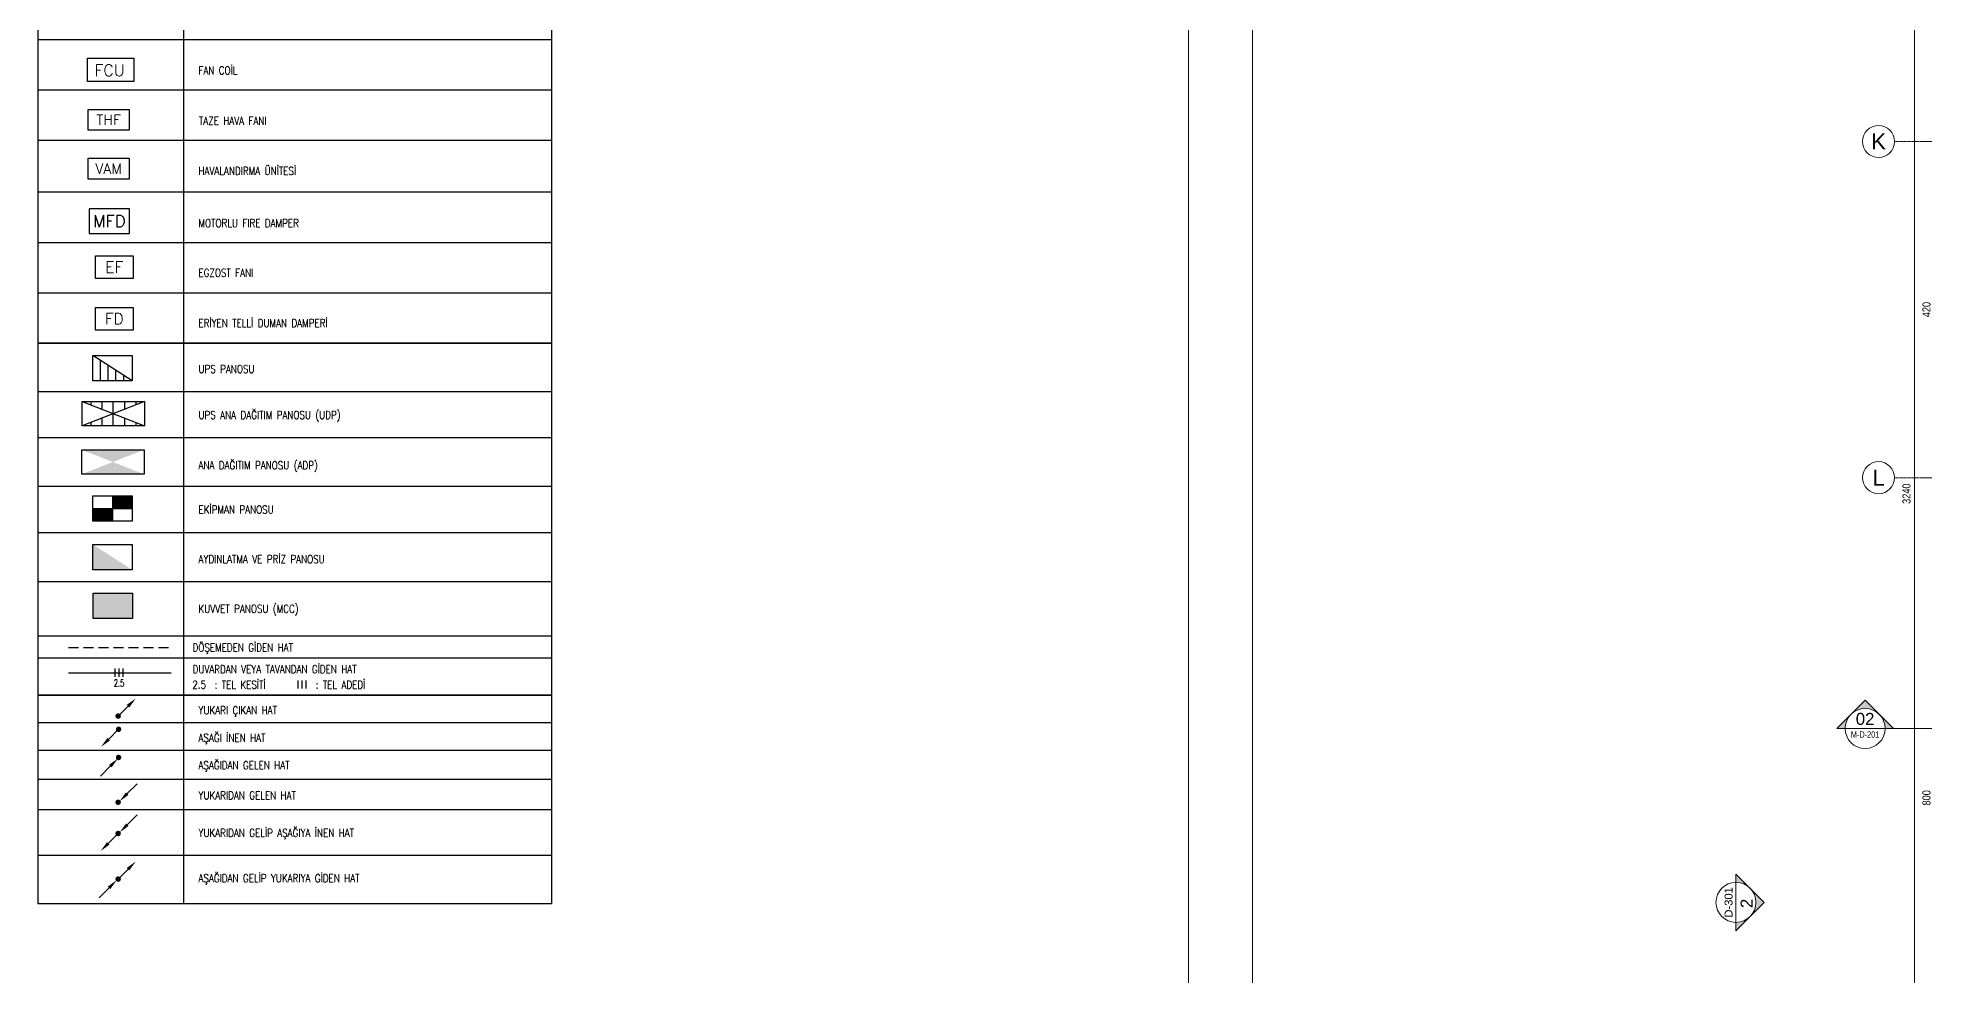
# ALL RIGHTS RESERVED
# Model space of a CAD drawing. Extents: x -1439 to 23780, y -1362 to 4476.
# Drawn here: x -1439 to 920, y 1363 to 2535 of the extents above; entities that cross this region are included whole.
import ezdxf
from ezdxf.enums import TextEntityAlignment as Align

# ---------------------------------------------------------------- set-up
doc = ezdxf.new("R2010")
doc.units = 0
doc.header["$MEASUREMENT"] = 0
doc.linetypes.add('Audi$0$DASHDOT2', pattern=[0.5, 0.25, -0.125, 0, -0.125])
doc.linetypes.add('HIDDEN', pattern=[0.375, 0.25, -0.125])
doc.layers.get('0').update_dxf_attribs({"color": 9, "lineweight": 9})
doc.layers.get('Defpoints').update_dxf_attribs({"color": 9, "lineweight": 9})
for name, color, linetype, lineweight in [('Audi$0$10', 8, 'Continuous', 9), ('Audi$0$21', 8, 'Continuous', 9), ('Audi$0$24', 8, 'Audi$0$DASHDOT2', 9), ('Audi$0$25', 8, 'Continuous', 9), ('E-ANA DAĞITIM PANOSU', 7, 'Continuous', 30), ('E-AYDINLATMA VE PRİZ PANOSU', 7, 'Continuous', 30), ('E-AŞAĞI İNEN HAT', 7, 'Continuous', 30), ('E-AŞAĞIDAN GELEN HAT', 7, 'Continuous', 30), ('E-AŞAĞIDAN GELİP YUKARIYA GİDEN HAT', 7, 'Continuous', 30), ('E-EGZOST FANI', 7, 'Continuous', 30), ('E-EKİPMAN PANOSU', 7, 'Continuous', 30), ('E-ERİYEN TELLİ DUMAN DAMPERİ', 7, 'Continuous', 30), ('E-FAN COİL', 7, 'Continuous', 30), ('E-HAVALANDIRMA ÜNİTESİ', 7, 'Continuous', 30), ('E-KABLO', 7, 'Continuous', 30), ('E-KUVVET PANOSU (MCC)', 7, 'Continuous', 30), ('E-MOTORLU FIRE DAMPER', 7, 'Continuous', 30), ('E-TAZE HAVA FANI', 7, 'Continuous', 30), ('E-UPS ANA DAĞITIM PANOSU', 7, 'Continuous', 30), ('E-UPS PANOSU', 7, 'Continuous', 30), ('E-YAZI', 7, 'Continuous', 30), ('E-YUKARI ÇIKAN HAT', 7, 'Continuous', 30), ('E-YUKARIDAN GELEN HAT', 7, 'Continuous', 30), ('E-YUKARIDAN GELİP AŞAĞIYA İNEN HAT', 7, 'Continuous', 30)]:
    doc.layers.add(name, color=color, linetype=linetype, lineweight=lineweight)
doc.layers.add('Audi$0$40A', color=8, linetype='Continuous', lineweight=9, plot=False)
doc.styles.add('Audi$0$Arial', font='arial.ttf', dxfattribs={"height": 2.5})
doc.styles.add('Audi$0$MuuM_TEXT-STANDART', font='ARIALN.TTF')
doc.styles.add('E-YAZI', font='txttw.shx')
doc.dimstyles.new('Audi$0$MuuM_DIM50', dxfattribs={"dimscale": 5, "dimtxt": 2, "dimasz": 1, "dimexe": 1, "dimexo": 1, "dimgap": 1, "dimtad": 1, "dimdec": 1, "dimrnd": 0.5, "dimdsep": 46, "dimtxsty": 'Audi$0$MuuM_TEXT-STANDART', "dimblk": 'Audi$0$_ArchTick', "dimcen": 0, "dimdle": 0.15, "dimclrd": 256, "dimclre": 256, "dimclrt": 256, "dimadec": 0, "dimazin": 0, "dimtfac": 5, "dimtdec": 1, "dimtix": 1, "dimtmove": 2, "dimatfit": 3, "dimldrblk": 'Audi$0$_Dot', "dimfxl": 3, "dimfxlon": 1, "dimtolj": 1, "dimlwd": -1, "dimlwe": -1, "dimarcsym": 0})

# ---------------------------------------------------------------- blocks, each defined once
blk = doc.blocks.new('100_FAN COİL')
at = {"layer": 'E-FAN COİL', "color": 4}
blk.add_lwpolyline([(-3.62, 0), (-3.62, 3.65), (3.62, 3.65), (3.62, 0)], close=True, dxfattribs=at)
at = {"layer": 'E-FAN COİL', "color": 3, "style": 'E-YAZI'}
blk.add_text('FCU', height=1.8, dxfattribs=at).set_placement((-2.5, 0.87))
blk = doc.blocks.new('100_TAZE HAVA FANI')
at = {"layer": 'E-TAZE HAVA FANI', "color": 4}
blk.add_lwpolyline([(-3.22, 0), (-3.22, 3.25), (3.22, 3.25), (3.22, 0)], close=True, dxfattribs=at)
at = {"layer": 'E-TAZE HAVA FANI', "color": 3, "style": 'E-YAZI'}
blk.add_text('THF', height=1.6, dxfattribs=at).set_placement((0, 1.62), align=Align.MIDDLE_CENTER)
blk = doc.blocks.new('100_HAVALANDIRMA ÜNİTESİ')
at = {"layer": 'E-HAVALANDIRMA ÜNİTESİ', "color": 4}
for p, q in [((-3.22, 0), (-3.22, 3.25)), ((-3.22, 3.25), (3.22, 3.25)), ((3.22, 3.25), (3.22, 0)), ((3.22, 0), (-3.22, 0))]:
    blk.add_line(p, q, dxfattribs=at)
at = {"layer": 'E-HAVALANDIRMA ÜNİTESİ', "color": 3, "style": 'E-YAZI'}
blk.add_text('VAM', height=1.6, dxfattribs=at).set_placement((0, 1.62), align=Align.MIDDLE_CENTER)
blk = doc.blocks.new('100_MOTORLU FIRE DAMPER')
at = {"layer": 'E-MOTORLU FIRE DAMPER', "color": 4}
blk.add_lwpolyline([(-2.53, 0), (2.53, 0), (2.53, 3.05), (-2.53, 3.05)], close=True, dxfattribs=at)
at = {"layer": 'E-MOTORLU FIRE DAMPER', "color": 3, "style": 'E-YAZI'}
blk.add_text('MFD', height=1.505, dxfattribs=at).set_placement((0, 1.53), align=Align.MIDDLE_CENTER)
blk = doc.blocks.new('100_EGZOST FANI')
at = {"layer": 'E-EGZOST FANI', "color": 4}
for p, q in [((-2.35, 2.83), (2.35, 2.83)), ((-2.35, 0), (-2.35, 2.83)), ((2.35, 2.83), (2.35, 0)), ((2.35, 0), (-2.35, 0))]:
    blk.add_line(p, q, dxfattribs=at)
at = {"layer": 'E-EGZOST FANI', "color": 3, "style": 'E-YAZI'}
blk.add_text('EF', height=1.4, dxfattribs=at).set_placement((0, 1.42), align=Align.MIDDLE_CENTER)
blk = doc.blocks.new('100_ERİYEN TELLİ DUMAN DAMPERİ')
at = {"layer": 'E-ERİYEN TELLİ DUMAN DAMPERİ', "color": 4}
blk.add_lwpolyline([(-2.35, 2.83), (2.35, 2.83), (2.35, 0), (-2.35, 0)], close=True, dxfattribs=at)
at = {"layer": 'E-ERİYEN TELLİ DUMAN DAMPERİ', "color": 3, "style": 'E-YAZI'}
blk.add_text('FD', height=1.4, dxfattribs=at).set_placement((0, 1.42), align=Align.MIDDLE_CENTER)
blk = doc.blocks.new('100_UPS PANOSU')
at = {"layer": 'E-UPS PANOSU', "color": 4}
for p, q in [((-38.4, 49.4), (38.4, 49.4)), ((-38.4, 0), (-38.4, 49.4)), ((38.4, 0), (-38.4, 49.4)), ((-23.4, 0), (-23.4, 39.7)), ((38.4, 49.4), (38.4, 0)), ((38.4, 0), (-38.4, 0)), ((-8.4, 0), (-8.4, 30.1)), ((6.6, 0), (6.6, 20.4)), ((21.6, 0), (21.6, 10.8))]:
    blk.add_line(p, q, dxfattribs=at)
blk = doc.blocks.new('100_UPS ANA DAĞITIM PANOSU')
at = {"layer": 'E-UPS ANA DAĞITIM PANOSU', "color": 4}
for p, q in [((-4.87, 1.91), (4.87, 1.91)), ((-4.87, -1.91), (-4.87, 1.91)), ((-4.87, 1.91), (4.87, -1.91)), ((4.87, 1.91), (-4.87, -1.91)), ((-3.52, 1.91), (-3.52, 1.38)), ((-1.76, 1.91), (-1.76, 0.69)), ((0, -1.91), (0, 1.91)), ((1.76, 1.91), (1.76, 0.69)), ((3.52, 1.91), (3.52, 1.38)), ((4.87, 1.91), (4.87, -1.91)), ((4.87, -1.91), (-4.87, -1.91)), ((-3.52, -1.38), (-3.52, -1.91)), ((-1.76, -0.69), (-1.76, -1.91)), ((1.76, -0.69), (1.76, -1.91)), ((3.52, -1.38), (3.52, -1.91))]:
    blk.add_line(p, q, dxfattribs=at)
blk = doc.blocks.new('100_ANA DAĞITIM PANOSU')
at = {"layer": 'E-ANA DAĞITIM PANOSU', "color": 4}
for p, q in [((-4.87, 1.91), (4.87, 1.91)), ((-4.87, -1.91), (-4.87, 1.91)), ((4.87, 1.91), (4.87, -1.91)), ((4.87, -1.91), (-4.87, -1.91))]:
    blk.add_line(p, q, dxfattribs=at)
blk.add_solid([(-4.87, 1.91), (4.87, 1.91), (4.87, -1.91), (-4.87, -1.91)], dxfattribs=at)
blk = doc.blocks.new('100_EKİPMAN PANOSU')
at = {"layer": 'E-EKİPMAN PANOSU', "color": 4}
for p, q in [((-3.07, 3.95), (3.07, 3.95)), ((-3.07, 0), (-3.07, 3.95)), ((0, 3.95), (0, 0)), ((3.07, 3.95), (3.07, 0)), ((-3.07, 1.97), (3.07, 1.97)), ((3.07, 0), (-3.07, 0))]:
    blk.add_line(p, q, dxfattribs=at)
for points in [[(0, 3.95), (3.07, 3.95), (0, 1.97), (3.07, 1.97)], [(-3.07, 1.97), (0, 1.97), (-3.07, 0), (0, 0)]]:
    blk.add_solid(points, dxfattribs=at)
blk = doc.blocks.new('100_AYDINLATMA VE PRİZ PANOSU')
at = {"layer": 'E-AYDINLATMA VE PRİZ PANOSU', "color": 4}
for p, q in [((-3.07, 3.95), (3.07, 3.95)), ((-3.07, 0), (-3.07, 3.95)), ((3.07, 3.95), (3.07, 0)), ((3.07, 0), (-3.07, 0))]:
    blk.add_line(p, q, dxfattribs=at)
blk.add_solid([(3.07, 0), (-3.07, 0), (-3.07, 3.95)], dxfattribs=at)
blk = doc.blocks.new('100_KUVVET PANOSU (MCC)')
at = {"layer": 'E-KUVVET PANOSU (MCC)', "color": 4}
for p, q in [((-3.07, 3.95), (3.07, 3.95)), ((-3.07, 0), (-3.07, 3.95)), ((3.07, 3.95), (3.07, 0)), ((3.07, 0), (-3.07, 0))]:
    blk.add_line(p, q, dxfattribs=at)
blk.add_solid([(-3.07, 3.95), (3.07, 3.95), (-3.07, 0), (3.07, 0)], dxfattribs=at)
blk = doc.blocks.new('100_YUKARI ÇIKAN HAT')
at = {"layer": 'E-YUKARI ÇIKAN HAT', "color": 3, "linetype": 'Continuous'}
blk.add_line((2.47, 2.47), (0, 0), dxfattribs=at)
at = {"layer": 'E-YUKARI ÇIKAN HAT', "color": 4, "linetype": 'Continuous', "const_width": 0.675}
blk.add_lwpolyline([(-0.34, 0, 1), (0.34, 0, 1)], format="xyb", close=True, dxfattribs=at)
at = {"layer": 'E-YUKARI ÇIKAN HAT', "color": 3, "linetype": 'Continuous'}
blk.add_solid([(2.15, 2.79), (2.79, 2.15), (4.38, 4.38)], dxfattribs=at)
blk = doc.blocks.new('100_AŞAĞI İNEN HAT')
at = {"layer": 'E-AŞAĞI İNEN HAT', "color": 3, "linetype": 'Continuous'}
blk.add_line((-2.47, -2.47), (0, 0), dxfattribs=at)
at = {"layer": 'E-AŞAĞI İNEN HAT', "color": 4, "linetype": 'Continuous', "const_width": 0.675}
blk.add_lwpolyline([(-0.34, 0, 1), (0.34, 0, 1)], format="xyb", close=True, dxfattribs=at)
at = {"layer": 'E-AŞAĞI İNEN HAT', "color": 3, "linetype": 'Continuous'}
blk.add_solid([(-2.15, -2.79), (-2.79, -2.15), (-4.38, -4.38)], dxfattribs=at)
blk = doc.blocks.new('100_AŞAĞIDAN GELEN HAT')
at = {"layer": 'E-AŞAĞIDAN GELEN HAT', "color": 3, "linetype": 'Continuous'}
blk.add_line((-2.07, -2.17), (-4.55, -4.64), dxfattribs=at)
at = {"layer": 'E-AŞAĞIDAN GELEN HAT', "color": 4, "linetype": 'Continuous', "const_width": 0.675}
blk.add_lwpolyline([(-0.34, 0, 1), (0.34, 0, 1)], format="xyb", close=True, dxfattribs=at)
at = {"layer": 'E-AŞAĞIDAN GELEN HAT', "color": 3, "linetype": 'Continuous'}
blk.add_solid([(-2.39, -1.85), (-1.76, -2.49), (-0.16, -0.26)], dxfattribs=at)
blk = doc.blocks.new('100_YUKARIDAN GELEN HAT')
at = {"layer": 'E-YUKARIDAN GELEN HAT', "color": 3, "linetype": 'Continuous'}
blk.add_line((2.28, 2.17), (4.75, 4.65), dxfattribs=at)
at = {"layer": 'E-YUKARIDAN GELEN HAT', "color": 4, "linetype": 'Continuous', "const_width": 0.675}
blk.add_lwpolyline([(-0.34, 0, 1), (0.34, 0, 1)], format="xyb", close=True, dxfattribs=at)
at = {"layer": 'E-YUKARIDAN GELEN HAT', "color": 3, "linetype": 'Continuous'}
blk.add_solid([(2.59, 1.86), (1.96, 2.49), (0.37, 0.27)], dxfattribs=at)
blk = doc.blocks.new('100_YUKARIDAN GELİP AŞAĞIYA İNEN HAT')
at = {"layer": 'E-YUKARIDAN GELİP AŞAĞIYA İNEN HAT', "color": 3, "linetype": 'Continuous'}
for p, q in [((2.28, 2.17), (4.75, 4.65)), ((-2.47, -2.47), (0, 0))]:
    blk.add_line(p, q, dxfattribs=at)
at = {"layer": 'E-YUKARIDAN GELİP AŞAĞIYA İNEN HAT', "color": 4, "linetype": 'Continuous', "const_width": 0.675}
blk.add_lwpolyline([(-0.34, 0, 1), (0.34, 0, 1)], format="xyb", close=True, dxfattribs=at)
at = {"layer": 'E-YUKARIDAN GELİP AŞAĞIYA İNEN HAT', "color": 3, "linetype": 'Continuous'}
for points in [[(2.59, 1.86), (1.96, 2.49), (0.37, 0.27)], [(-2.15, -2.79), (-2.79, -2.15), (-4.38, -4.38)]]:
    blk.add_solid(points, dxfattribs=at)
blk = doc.blocks.new('100_AŞAĞIDAN GELİP YUKARIYA GİDEN HAT')
at = {"layer": 'E-AŞAĞIDAN GELİP YUKARIYA GİDEN HAT', "color": 3, "linetype": 'Continuous'}
for p, q in [((2.47, 2.47), (0, 0)), ((-2.28, -2.17), (-4.75, -4.65))]:
    blk.add_line(p, q, dxfattribs=at)
at = {"layer": 'E-AŞAĞIDAN GELİP YUKARIYA GİDEN HAT', "color": 4, "linetype": 'Continuous', "const_width": 0.675}
blk.add_lwpolyline([(0.34, 0, 1), (-0.34, 0, 1)], format="xyb", close=True, dxfattribs=at)
at = {"layer": 'E-AŞAĞIDAN GELİP YUKARIYA GİDEN HAT', "color": 3, "linetype": 'Continuous'}
for points in [[(2.15, 2.79), (2.79, 2.15), (4.38, 4.38)], [(-2.59, -1.86), (-1.96, -2.49), (-0.37, -0.27)]]:
    blk.add_solid(points, dxfattribs=at)
blk = doc.blocks.new('Audi$0$0_exteriorelevation1')
h = blk.add_hatch(color=256)
h.dxf.hatch_style = 1
h.paths.add_polyline_path([(0, 7.07), (-3.54, 3.54, -0.414214), (3.54, 3.54)])
h = blk.add_hatch(color=256)
edge = h.paths.add_edge_path()
edge.add_arc((0, 0), 5, 135, 180)
edge.add_line((-5, 0), (-7.07, 0))
edge.add_line((-7.07, 0), (-3.54, 3.54))
edge = h.paths.add_edge_path()
edge.add_line((5, 0), (7.07, 0))
edge.add_line((7.07, 0), (3.54, 3.54))
edge.add_arc((0, 0), 5, 0, 45, ccw=False)
blk.add_lwpolyline([(7.07, 0), (0, 7.07), (-7.07, 0), (7.07, 0)])
blk.add_lwpolyline([(7.07, 0), (0, 7.07), (-7.07, 0), (7.07, 0)])
blk.add_circle((0, 0), 5)
at = {"style": 'Audi$0$Arial'}
blk.add_attdef('KESITADI', text='', height=3, dxfattribs=at).set_placement((0, 0), align=Align.BOTTOM_CENTER)
blk.add_attdef('PAFTAADI', text='', height=2, dxfattribs=at).set_placement((0, -0.5), align=Align.TOP_CENTER)
blk = doc.blocks.new('Audi$0$0_aks')
at = {"linetype": 'Continuous'}
blk.add_circle((0, 0), 2, dxfattribs=at)
at = {"style": 'Audi$0$Arial'}
blk.add_attdef('AKS', text='', height=2, dxfattribs=at).set_placement((0, 0), align=Align.MIDDLE_CENTER)
blk = doc.blocks.new('Audi$0$_ArchTick')
at = {"color": 0, "linetype": 'ByBlock', "const_width": 0.15}
blk.add_lwpolyline([(-0.5, -0.5), (0.5, 0.5)], dxfattribs=at)
blk = doc.blocks.new('*D502')
at = {"layer": 'Audi$0$25', "transparency": 16777216}
for p, q in [((-3830, 800), (-3810, 800)), ((-3815, -2440.8), (-3815, 800.7)), ((-3830, -2440), (-3810, -2440))]:
    blk.add_line(p, q, dxfattribs=at)
at = {"layer": 'Defpoints', "color": 0, "transparency": 16777216}
for p in [(-3840, 800), (-3815, 800), (-3840, -2440)]:
    blk.add_point(p, dxfattribs=at)
at = {"layer": 'Audi$0$25', "transparency": 16777216, "xscale": 5, "yscale": 5, "zscale": 5}
for p, rotation in [((-3815, 800), 90), ((-3815, -2440), 270)]:
    blk.add_blockref('Audi$0$_ArchTick', p, dxfattribs=dict(at, rotation=rotation))
at = {"layer": 'Audi$0$25', "transparency": 16777216, "insert": (-3825.1, -820), "char_height": 10, "attachment_point": 5, "rotation": 90, "style": 'Audi$0$MuuM_TEXT-STANDART'}
blk.add_mtext('\\A1;3240', dxfattribs=at)
blk = doc.blocks.new('Audi$0$_Dot')
at = {"color": 0, "linetype": 'ByBlock', "lineweight": -2}
blk.add_line((-0.5, 0), (-1, 0), dxfattribs=at)
at = {"color": 0, "linetype": 'ByBlock', "const_width": 0.5}
blk.add_lwpolyline([(-0.25, 0, 1), (0.25, 0, 1)], format="xyb", close=True, dxfattribs=at)
blk = doc.blocks.new('*D504')
at = {"layer": 'Audi$0$25', "transparency": 16777216}
for p, q in [((-3790, 0.7), (-3790, -380.7)), ((-3805, 0), (-3785, 0)), ((-3805, -380), (-3785, -380))]:
    blk.add_line(p, q, dxfattribs=at)
at = {"layer": 'Defpoints', "color": 0, "transparency": 16777216}
for p in [(-3840, 0), (-3840, -380), (-3790, -380)]:
    blk.add_point(p, dxfattribs=at)
at = {"layer": 'Audi$0$25', "transparency": 16777216, "xscale": 5, "yscale": 5, "zscale": 5}
for p, rotation in [((-3790, 0), 90), ((-3790, -380), 270)]:
    blk.add_blockref('Audi$0$_ArchTick', p, dxfattribs=dict(at, rotation=rotation))
at = {"layer": 'Audi$0$25', "transparency": 16777216, "insert": (-3800.1, -190), "char_height": 10, "attachment_point": 5, "rotation": 90, "style": 'Audi$0$MuuM_TEXT-STANDART'}
blk.add_mtext('\\A1;380', dxfattribs=at)
blk = doc.blocks.new('*D505')
at = {"layer": 'Audi$0$25', "transparency": 16777216}
for p, q in [((-3805, -380), (-3785, -380)), ((-3790, -379.2), (-3790, -800.8)), ((-3805, -800), (-3785, -800))]:
    blk.add_line(p, q, dxfattribs=at)
at = {"layer": 'Defpoints', "color": 0, "transparency": 16777216}
for p in [(-3840, -380), (-3840, -800), (-3790, -800)]:
    blk.add_point(p, dxfattribs=at)
at = {"layer": 'Audi$0$25', "transparency": 16777216, "xscale": 5, "yscale": 5, "zscale": 5}
for p, rotation in [((-3790, -380), 90), ((-3790, -800), 270)]:
    blk.add_blockref('Audi$0$_ArchTick', p, dxfattribs=dict(at, rotation=rotation))
at = {"layer": 'Audi$0$25', "transparency": 16777216, "insert": (-3800.1, -590), "char_height": 10, "attachment_point": 5, "rotation": 90, "style": 'Audi$0$MuuM_TEXT-STANDART'}
blk.add_mtext('\\A1;420', dxfattribs=at)
blk = doc.blocks.new('*D506')
at = {"layer": 'Audi$0$25', "transparency": 16777216}
for p, q in [((-3805, -800), (-3785, -800)), ((-3790, -799.3), (-3790, -1600.8)), ((-3805, -1600), (-3785, -1600))]:
    blk.add_line(p, q, dxfattribs=at)
at = {"layer": 'Defpoints', "color": 0, "transparency": 16777216}
for p in [(-3840, -800), (-3840, -1600), (-3790, -1600)]:
    blk.add_point(p, dxfattribs=at)
at = {"layer": 'Audi$0$25', "transparency": 16777216, "xscale": 5, "yscale": 5, "zscale": 5}
for p, rotation in [((-3790, -800), 90), ((-3790, -1600), 270)]:
    blk.add_blockref('Audi$0$_ArchTick', p, dxfattribs=dict(at, rotation=rotation))
at = {"layer": 'Audi$0$25', "transparency": 16777216, "insert": (-3800.1, -1200), "char_height": 10, "attachment_point": 5, "rotation": 90, "style": 'Audi$0$MuuM_TEXT-STANDART'}
blk.add_mtext('\\A1;800', dxfattribs=at)
blk = doc.blocks.new('Audi$0$0_buildingsection')
h = blk.add_hatch(color=256)
h.paths.add_polyline_path([(7.07, 0), (0, 7.07), (-7.07, 0)])
h.paths.add_polyline_path([(5, 0, 1), (-5, 0)], flags=16)
for points in [[(7.07, 0), (0, 7.07), (-7.07, 0), (25, 0)], [(7.07, 0), (0, 7.07), (-7.07, 0), (7.07, 0)]]:
    blk.add_lwpolyline(points)
blk.add_circle((0, 0), 5)
at = {"style": 'Audi$0$Arial'}
blk.add_attdef('KESITADI', text='', height=3, dxfattribs=at).set_placement((0, 0), align=Align.BOTTOM_CENTER)
blk.add_attdef('PAFTAADI', text='', height=2, dxfattribs=at).set_placement((0, -0.5), align=Align.TOP_CENTER)
blk = doc.blocks.new('Audi$0$P-AKS_AUDI')
at = {"layer": 'Audi$0$21', "linetype": 'Audi$0$DASHDOT2'}
blk.add_lwpolyline([(-3832.02, -1113.38), (266.92, -1113.38)], dxfattribs=at)
at = {"layer": 'Audi$0$24'}
for points in [[(-3840, -380), (360, -380)], [(-3840, -800), (360, -800)]]:
    blk.add_lwpolyline(points, dxfattribs=at)
at = {"layer": 'Audi$0$21'}
ref = blk.add_blockref('Audi$0$0_buildingsection', (-3876.84, -1113.38), dxfattribs=dict(at, xscale=5, yscale=5, zscale=5))
ref.add_attrib('KESITADI', '02', dxfattribs={"layer": '0', "height": 15, "style": 'Audi$0$Arial'}).set_placement((-3876.84, -1113.38), align=Align.BOTTOM_CENTER)
ref.add_attrib('PAFTAADI', 'M-D-201', dxfattribs={"layer": '0', "height": 8, "style": 'Audi$0$MuuM_TEXT-STANDART', "width": 0.8}).set_placement((-3876.84, -1127.23), align=Align.BOTTOM_CENTER)
at = {"layer": 'Audi$0$24', "xscale": 10, "yscale": 10, "zscale": 10}
for p, values in [((-3860, -380), {'AKS': 'K'}), ((-3860, -800), {'AKS': 'L'})]:
    blk.add_blockref('Audi$0$0_aks', p, dxfattribs=at).add_auto_attribs(values)
at = {"layer": 'Audi$0$25'}
for base, p1, p2, picture, middle in [((-3815, 800), (-3840, -2440), (-3840, 800), '*D502', (-3825.11, -820)), ((-3790, -380), (-3840, 0), (-3840, -380), '*D504', (-3800.11, -190)), ((-3790, -800), (-3840, -380), (-3840, -800), '*D505', (-3800.11, -590)), ((-3790, -1600), (-3840, -800), (-3840, -1600), '*D506', (-3800.11, -1200))]:
    dim = blk.add_linear_dim(base=base, p1=p1, p2=p2, angle=90, dimstyle='Audi$0$MuuM_DIM50', dxfattribs=at)
    dim.commit()
    dim.dimension.update_dxf_attribs({"geometry": picture, "text_midpoint": middle})
blk = doc.blocks.new('Audi$0$p-zemin kat')
at = {"layer": 'Audi$0$24'}
blk.add_blockref('Audi$0$P-AKS_AUDI', (4722.5, 2785), dxfattribs=at)

msp = doc.modelspace()

# ---------------------------------------------------------------- linework, layer by layer
at = {"layer": 'Audi$0$40A'}
for points in [[(5945, 4205), (0, 4205), (0, 0), (5945, 0)], [(5405.06, 80), (80, 80), (80, 4125), (5405.06, 4125)]]:
    msp.add_lwpolyline(points, close=True, dxfattribs=at)
at = {"layer": 'E-KABLO', "color": 6, "linetype": 'HIDDEN', "ltscale": 50}
msp.add_line((-1400.13, 1772.77), (-1271.55, 1772.77), dxfattribs=at)
at = {"layer": 'E-KABLO', "color": 7}
for p, q in [((-1342.15, 1746.39), (-1342.15, 1736.39)), ((-1337.15, 1746.39), (-1337.15, 1736.39)), ((-1332.15, 1746.39), (-1332.15, 1736.39))]:
    msp.add_line(p, q, dxfattribs=at)
at = {"layer": 'E-KABLO', "color": 6}
msp.add_line((-1400.13, 1741.39), (-1271.55, 1741.39), dxfattribs=at)
at = {"layer": 'E-YAZI', "color": 4}
for p, q in [((-1438.53, 4093.44), (-1438.53, 1452.72)), ((-796.2, 4093.44), (-796.2, 1452.72)), ((-796.2, 1452.72), (-1438.53, 1452.72))]:
    msp.add_line(p, q, dxfattribs=at)
at = {"layer": 'E-YAZI', "color": 7}
for p, q in [((-1256.27, 4034.36), (-1256.27, 1452.72)), ((-796.2, 2341.5), (-1438.53, 2341.5)), ((-796.2, 2152.83), (-1438.53, 2152.83)), ((-796.2, 2092.34), (-1438.53, 2092.34)), ((-796.2, 2034.75), (-1438.53, 2034.75)), ((-796.2, 1974), (-1438.53, 1974)), ((-796.2, 1974), (-1438.53, 1974)), ((-796.2, 1916.16), (-1438.53, 1916.16)), ((-796.2, 1855.07), (-1438.53, 1855.07)), ((-796.2, 1786.94), (-1438.53, 1786.94)), ((-796.2, 1759.62), (-1438.53, 1759.62)), ((-1113.43, 1731.8), (-1113.43, 1721.8)), ((-1108.43, 1731.8), (-1108.43, 1721.8)), ((-1103.43, 1731.8), (-1103.43, 1721.8)), ((-796.2, 1713.25), (-1438.53, 1713.25)), ((-796.2, 1678.76), (-1438.53, 1678.76)), ((-796.2, 1644.27), (-1438.53, 1644.27)), ((-796.2, 1607.91), (-1438.53, 1607.91)), ((-796.2, 1570.01), (-1438.53, 1570.01)), ((-796.2, 1513.05), (-1438.53, 1513.05))]:
    msp.add_line(p, q, dxfattribs=at)
at = {"layer": 'E-YAZI', "color": 7, "linetype": 'Continuous'}
for p, q in [((-1438.53, 2532.32), (-796.2, 2532.32)), ((-1438.53, 2469.43), (-796.2, 2469.43)), ((-1438.53, 2406.54), (-796.2, 2406.54)), ((-1438.53, 2278.61), (-796.2, 2278.61)), ((-1438.53, 2215.72), (-796.2, 2215.72)), ((-1438.53, 2152.83), (-796.2, 2152.83)), ((-1438.53, 2152.83), (-796.2, 2152.83)), ((-1438.53, 1713.25), (-796.2, 1713.25))]:
    msp.add_line(p, q, dxfattribs=at)

# ---------------------------------------------------------------- block references
at = {"layer": 'Audi$0$10'}
msp.add_blockref('Audi$0$p-zemin kat', (0, 0), dxfattribs=at)
at = {"layer": 'Audi$0$21'}
ref = msp.add_blockref('Audi$0$0_exteriorelevation1', (684.26, 1454.41), dxfattribs=dict(at, xscale=5, yscale=5, zscale=5, rotation=270))
ref.add_attrib('KESITADI', '2', dxfattribs={"layer": '0', "height": 15, "rotation": 90, "style": 'Audi$0$Arial'}).set_placement((709.49, 1453.15), align=Align.BOTTOM_CENTER)
ref.add_attrib('PAFTAADI', 'D-301', dxfattribs={"layer": '0', "height": 10, "rotation": 90, "style": 'Audi$0$Arial'}).set_placement((669.98, 1454.41), align=Align.TOP_CENTER)
at = {"layer": 'E-ANA DAĞITIM PANOSU', "xscale": 8, "yscale": 8, "zscale": 8}
msp.add_blockref('100_ANA DAĞITIM PANOSU', (-1344.63, 2004.56), dxfattribs=at)
at = {"layer": 'E-AYDINLATMA VE PRİZ PANOSU', "xscale": 8, "yscale": 8, "zscale": 8}
msp.add_blockref('100_AYDINLATMA VE PRİZ PANOSU', (-1344.93, 1869.81), dxfattribs=at)
at = {"layer": 'E-AŞAĞI İNEN HAT', "xscale": 5, "yscale": 5, "zscale": 5}
msp.add_blockref('100_AŞAĞI İNEN HAT', (-1337.49, 1670.63), dxfattribs=at)
at = {"layer": 'E-AŞAĞIDAN GELEN HAT', "xscale": 5, "yscale": 5, "zscale": 5}
msp.add_blockref('100_AŞAĞIDAN GELEN HAT', (-1337.49, 1635.42), dxfattribs=at)
at = {"layer": 'E-AŞAĞIDAN GELİP YUKARIYA GİDEN HAT', "xscale": 5, "yscale": 5, "zscale": 5}
msp.add_blockref('100_AŞAĞIDAN GELİP YUKARIYA GİDEN HAT', (-1338.02, 1483.52), dxfattribs=at)
at = {"layer": 'E-EGZOST FANI', "xscale": 10, "yscale": 10, "zscale": 10}
msp.add_blockref('100_EGZOST FANI', (-1342.83, 2233.78), dxfattribs=at)
at = {"layer": 'E-EKİPMAN PANOSU', "xscale": 8, "yscale": 8, "zscale": 8}
msp.add_blockref('100_EKİPMAN PANOSU', (-1344.93, 1930.59), dxfattribs=at)
at = {"layer": 'E-ERİYEN TELLİ DUMAN DAMPERİ', "xscale": 10, "yscale": 10, "zscale": 10}
msp.add_blockref('100_ERİYEN TELLİ DUMAN DAMPERİ', (-1342.83, 2169.41), dxfattribs=at)
at = {"layer": 'E-FAN COİL', "xscale": 8, "yscale": 8, "zscale": 8}
msp.add_blockref('100_FAN COİL', (-1347.53, 2479.76), dxfattribs=at)
at = {"layer": 'E-HAVALANDIRMA ÜNİTESİ', "xscale": 8, "yscale": 8, "zscale": 8}
msp.add_blockref('100_HAVALANDIRMA ÜNİTESİ', (-1349.9, 2358.04), dxfattribs=at)
at = {"layer": 'E-KUVVET PANOSU (MCC)', "xscale": 8, "yscale": 8, "zscale": 8}
msp.add_blockref('100_KUVVET PANOSU (MCC)', (-1344.5, 1808.97), dxfattribs=at)
at = {"layer": 'E-MOTORLU FIRE DAMPER', "xscale": 10, "yscale": 10, "zscale": 10}
msp.add_blockref('100_MOTORLU FIRE DAMPER', (-1349.05, 2290.16), dxfattribs=at)
at = {"layer": 'E-TAZE HAVA FANI', "xscale": 8, "yscale": 8, "zscale": 8}
msp.add_blockref('100_TAZE HAVA FANI', (-1349.9, 2419.08), dxfattribs=at)
at = {"layer": 'E-UPS ANA DAĞITIM PANOSU', "xscale": 8, "yscale": 8, "zscale": 8}
msp.add_blockref('100_UPS ANA DAĞITIM PANOSU', (-1344.15, 2064.84), dxfattribs=at)
at = {"layer": 'E-UPS PANOSU', "xscale": 0.6400002083427264, "yscale": 0.6400002083427264, "zscale": 0.6400002083427264}
msp.add_blockref('100_UPS PANOSU', (-1344.93, 2106.07), dxfattribs=at)
at = {"layer": 'E-YUKARI ÇIKAN HAT', "xscale": 5, "yscale": 5, "zscale": 5}
msp.add_blockref('100_YUKARI ÇIKAN HAT', (-1338.02, 1687.19), dxfattribs=at)
at = {"layer": 'E-YUKARIDAN GELEN HAT', "xscale": 5, "yscale": 5, "zscale": 5}
msp.add_blockref('100_YUKARIDAN GELEN HAT', (-1338.02, 1579.42), dxfattribs=at)
at = {"layer": 'E-YUKARIDAN GELİP AŞAĞIYA İNEN HAT', "xscale": 5, "yscale": 5, "zscale": 5}
msp.add_blockref('100_YUKARIDAN GELİP AŞAĞIYA İNEN HAT', (-1338.02, 1540.48), dxfattribs=at)

# ---------------------------------------------------------------- texts
at = {"layer": 'E-KABLO', "color": 3, "linetype": 'Continuous', "style": 'E-YAZI', "width": 0.7}
msp.add_text('2.5', height=8.75, dxfattribs=at).set_placement((-1343.39, 1724.02))
at = {"layer": 'E-YAZI', "color": 3, "style": 'E-YAZI', "width": 0.8}
for s, p in [('FAN COİL', (-1237.6, 2488.76)), ('TAZE HAVA FANI', (-1237.12, 2425.87)), ('HAVALANDIRMA ÜNİTESİ', (-1237.6, 2363.12)), ('MOTORLU FIRE DAMPER', (-1237.6, 2297.95)), ('EGZOST FANI', (-1237.64, 2235.95)), ('ERİYEN TELLİ DUMAN DAMPERİ', (-1237.64, 2173.06)), ('UPS PANOSU', (-1237.54, 2115.74)), ('UPS ANA DAĞITIM PANOSU (UDP)', (-1237.54, 2058.28)), ('ANA DAĞITIM PANOSU (ADP)', (-1237.54, 1995.42)), ('EKİPMAN PANOSU', (-1237.54, 1940.05)), ('AYDINLATMA VE PRİZ PANOSU', (-1237.54, 1878.17)), ('KUVVET PANOSU (MCC)', (-1237.54, 1816.25)), ('DÖŞEMEDEN GİDEN HAT', (-1244.94, 1767.73)), ('DUVARDAN VEYA TAVANDAN GİDEN HAT', (-1244.94, 1740.64)), ('2.5', (-1245.27, 1721.36)), (': TEL KESİTİ', (-1217.39, 1721.36)), (': TEL ADEDİ', (-1091.07, 1721.36)), ('YUKARI ÇIKAN HAT', (-1237.54, 1689.35)), ('AŞAĞI İNEN HAT', (-1237.54, 1654.93)), ('AŞAĞIDAN GELEN HAT', (-1237.54, 1620.65)), ('YUKARIDAN GELEN HAT', (-1237.54, 1583.12)), ('YUKARIDAN GELİP AŞAĞIYA İNEN HAT', (-1237.54, 1536.15)), ('AŞAĞIDAN GELİP YUKARIYA GİDEN HAT', (-1237.54, 1479.59))]:
    msp.add_text(s, height=10, dxfattribs=at).set_placement(p)

doc.saveas('drawing.dxf')
